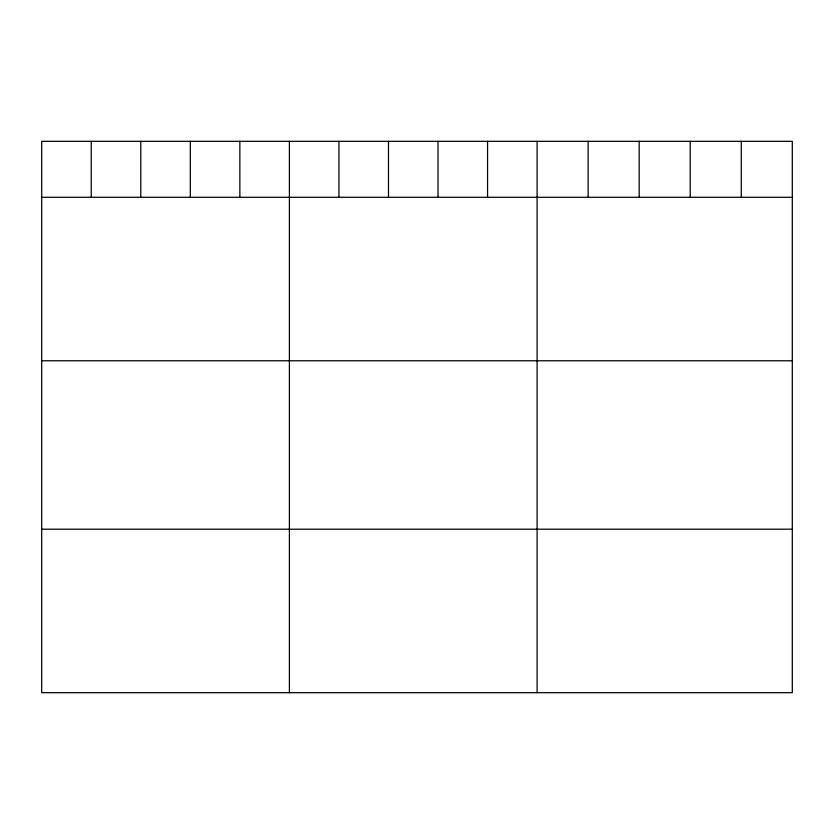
<?xml version="1.0" encoding="UTF-8"?>
<svg xmlns="http://www.w3.org/2000/svg" width="834" height="834" viewBox="0 0 834 834"><rect width="100%" height="100%" fill="white"/><g stroke="black" fill="none" stroke-linecap="round" stroke-linejoin="round"><path stroke-width="1.25" d="M792.3 197.293L792.3 692.679L41.7 692.679L41.7 141.321L792.3 141.321L792.3 197.293L41.7 197.293M41.7 360.768L792.3 360.768M41.7 529.204L792.3 529.204M741.259 141.321L741.259 197.293M690.218 141.321L690.218 197.293M639.178 141.321L639.178 197.293M588.137 141.321L588.137 197.293M537.096 141.321L537.096 692.679M487.556 141.321L487.556 197.293M438.017 141.321L438.017 197.293M388.477 141.321L388.477 197.293M338.938 141.321L338.938 197.293M289.398 141.321L289.398 692.679M239.858 141.321L239.858 197.293M190.319 141.321L190.319 197.293M140.779 141.321L140.779 197.293M91.24 141.321L91.24 197.293"/></g></svg>
